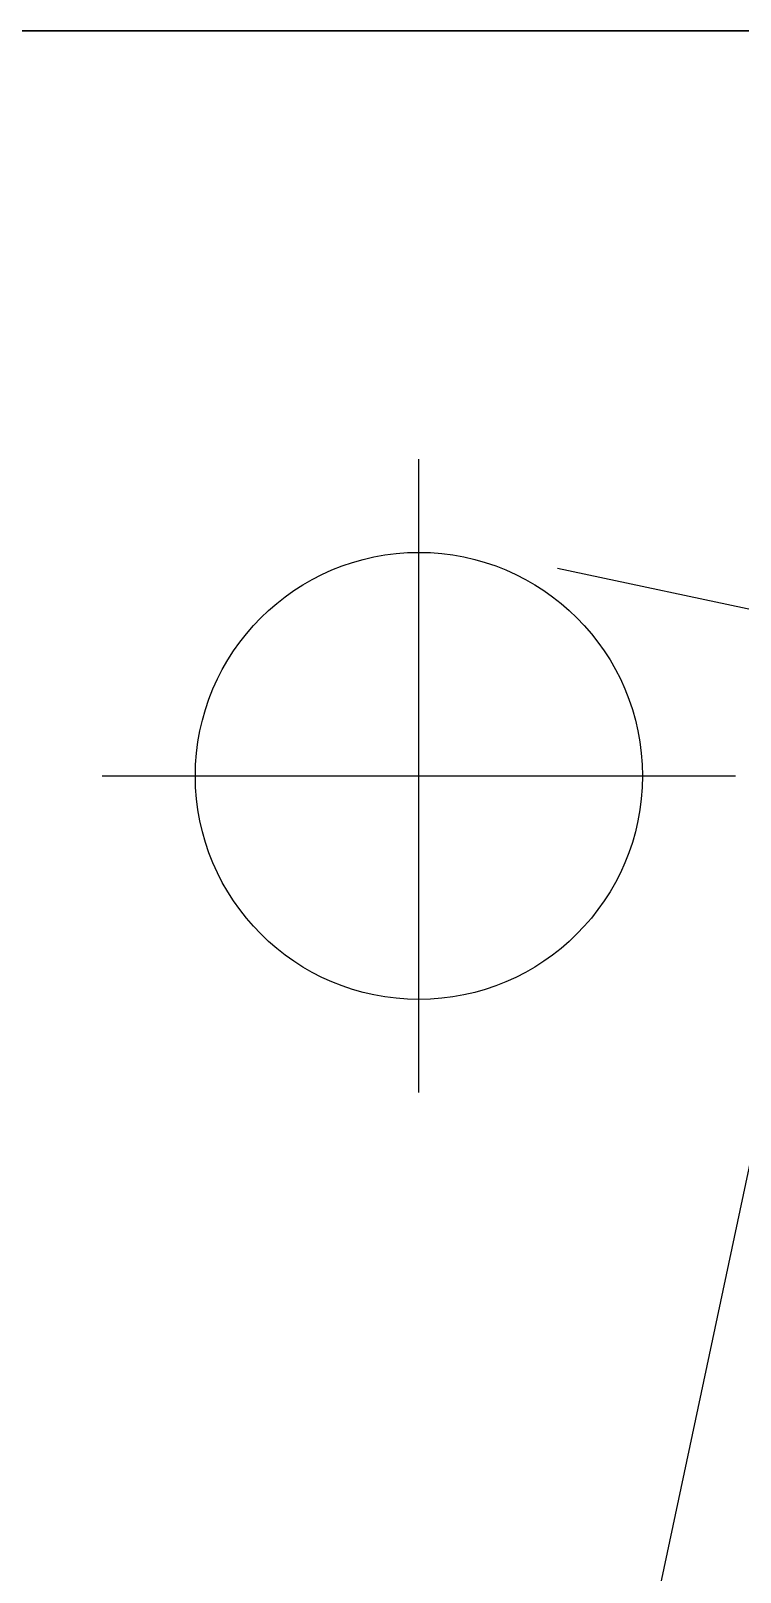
# Model space of a CAD drawing. Extents: x -668440 to 1010955, y -1678500 to 210463.
# Drawn here: x -557956 to -557575, y -896996 to -896169 of the extents above; entities that cross this region are included whole.
import ezdxf

# ---------------------------------------------------------------- set-up
doc = ezdxf.new("R2010")
doc.units = 0
doc.header["$MEASUREMENT"] = 0
doc.layers.get('0').update_dxf_attribs({"color": 3, "linetype": 'CONTINUOUS'})
for name, color, linetype in [('BOLT', 4, 'CONTINUOUS'), ('C400-R22-6M22_d', 7, 'CONTINUOUS'), ('chole', 7, 'CONTINUOUS'), ('cwr_d', 7, 'CONTINUOUS'), ('注記', 3, 'CONTINUOUS')]:
    doc.layers.add(name, color=color, linetype=linetype)

# ---------------------------------------------------------------- blocks, each defined once
blk = doc.blocks.new('tc02')
at = {"layer": '注記', "color": 4, "linetype": 'Continuous'}
blk.add_line((-18639.46, 32787.617), (-18639.46, 32677.617), dxfattribs=at)
at = {"layer": '注記', "color": 4}
blk.add_line((-18656.19, 32781.117), (-18548.73, 32781.117), dxfattribs=at)
blk = doc.blocks.new('剛接合部C1Y')
at = {"layer": 'BOLT'}
for p, q in [((-222844.62063, -394298.59222), (-222844.62063, -394264.59222)), ((-222844.62063, -394298.59222), (-222844.62063, -394264.59222)), ((-222861.62063, -394281.59222), (-222827.62063, -394281.59222)), ((-222861.62063, -394281.59222), (-222827.62063, -394281.59222))]:
    blk.add_line(p, q, dxfattribs=at)
at = {"layer": 'C400-R22-6M22_d'}
blk.add_line((-222884.62063, -394241.59222), (-222684.62063, -394241.59222), dxfattribs=at)
blk.add_circle((-222844.62063, -394281.59222), 12, dxfattribs=at)
at = {"layer": 'chole'}
blk.add_circle((-222844.62063, -394281.59222), 12, dxfattribs=at)
blk.add_circle((-222844.62063, -394281.59222), 12, dxfattribs=at)
at = {"layer": 'cwr_d'}
blk.add_line((-222684.62063, -394241.59222), (-222884.62063, -394241.59222), dxfattribs=at)
blk.add_line((-222684.62063, -394241.59222), (-222884.62063, -394241.59222), dxfattribs=at)
blk.add_circle((-222844.62063, -394281.59222), 12, dxfattribs=at)
blk.add_circle((-222844.62063, -394281.59222), 12, dxfattribs=at)
at = {"rotation": 348.0238675557966}
blk.add_blockref('tc02', (-211389.27873, -430209.28802, 500), dxfattribs=at)

msp = doc.modelspace()

# ---------------------------------------------------------------- block references
at = {"xscale": 10, "yscale": 10, "zscale": 10}
msp.add_blockref('剛接合部C1Y', (1670698.6842, 3046247.35843, 5600), dxfattribs=at)

doc.saveas('drawing.dxf')
